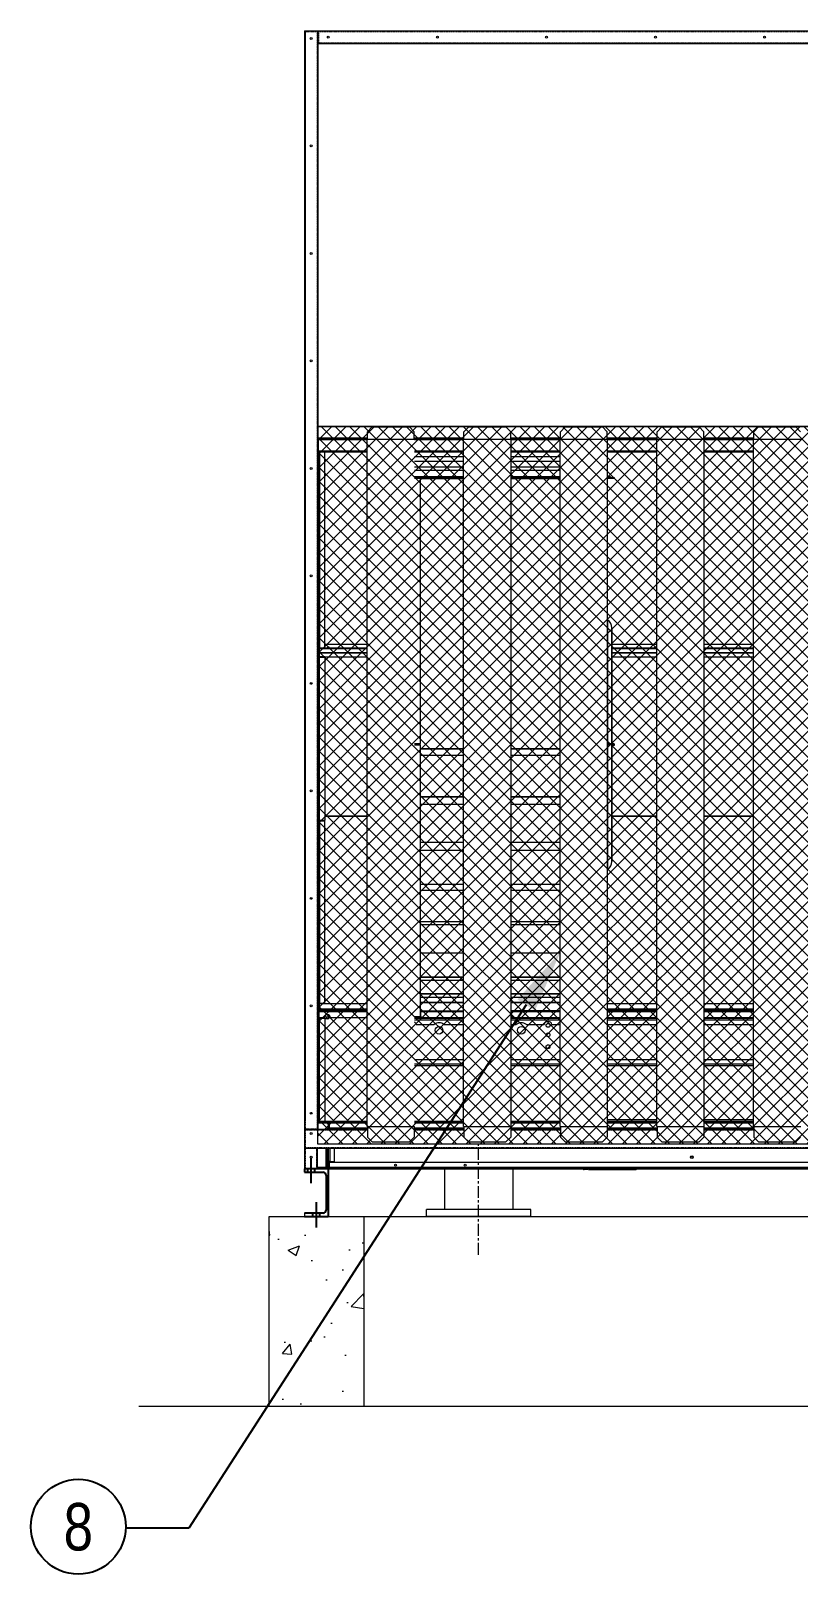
# Model space of a CAD drawing. Header units: millimetres. Extents: x -664082 to 30827, y -141530 to 21962.
# Drawn here: x 19688 to 22114, y 7468 to 12349 of the extents above; entities that cross this region are included whole.
import ezdxf
from ezdxf import colors
from ezdxf.entities.mleader import LeaderData, LeaderLine
from ezdxf.enums import TextEntityAlignment as Align
from ezdxf.math import Vec2, Vec3

# ---------------------------------------------------------------- set-up
doc = ezdxf.new("R2010")
doc.units = ezdxf.units.MM
for name, pattern in [('CENTER', [2, 1.25, -0.25, 0.25, -0.25]), ('CENTERX2', [4, 2.5, -0.5, 0.5, -0.5]), ('HIDDEN', [0.375, 0.25, -0.125]), ('HIDDENX2', [0.75, 0.5, -0.25])]:
    doc.linetypes.add(name, pattern=pattern)
for name, color, linetype in [('center', 1, 'CENTER'), ('HIDD', 2, 'HIDDENX2'), ('냉각탑_dim', 1, 'Continuous'), ('냉각탑_text', 3, 'Continuous'), ('냉각탑_기초', 23, 'Continuous')]:
    doc.layers.add(name, color=color, linetype=linetype)
doc.styles.get("Standard").update_dxf_attribs({"font": 'arial.ttf'})

# ---------------------------------------------------------------- blocks, each defined once
blk = doc.blocks.new('2')
at = {"lineweight": 5}
h = blk.add_hatch(dxfattribs=at)
h.set_pattern_fill('ANSI37', scale=10)
h.set_pattern_definition([(45, (-1561429.064, -479466.126), (-22.4506403, 22.4506403), []), (135, (-1561429.064, -479466.126), (-22.4506403, -22.4506403), [])])
h.paths.add_polyline_path([(24111.5, 8827.3), (24111.5, 11097.3), (20595.5, 11097.3), (20595.5, 8827.3)])
at = {"color": 7, "lineweight": 20}
for p, q in [((20555.5, 12347.6), (20555.5, 8903)), ((20751, 11055.9), (20597.2, 11055.9)), ((20752, 11061.3), (20597.5, 11061.3)), ((20752, 11059.3), (20598.9, 11059.3)), ((21057.5, 11061.3), (20900, 11061.3)), ((21057.5, 11059.3), (20900, 11059.3)), ((21056.5, 11055.9), (20901, 11055.9)), ((21363, 11061.3), (21205.5, 11061.3)), ((21363, 11059.3), (21205.5, 11059.3)), ((21362, 11055.9), (21206.5, 11055.9)), ((21668.5, 11061.3), (21511, 11061.3)), ((21667.5, 11055.9), (21512, 11055.9)), ((21974, 11061.3), (21816.5, 11061.3)), ((21973, 11055.9), (21817.5, 11055.9)), ((20597.2, 11020.7), (20751, 11020.7)), ((20597.5, 11017.3), (20751, 11017.3)), ((20597.5, 8904.7), (20597.5, 11017.3)), ((20901, 11020.7), (21056.5, 11020.7)), ((20901, 11017.3), (21056.5, 11017.3)), ((21206.5, 11020.7), (21362, 11020.7)), ((21206.5, 11017.3), (21362, 11017.3)), ((21512, 11020.7), (21667.5, 11020.7)), ((21512, 11017.3), (21667.5, 11017.3)), ((21817.5, 11020.7), (21973, 11020.7)), ((21817.5, 11017.3), (21973, 11017.3)), ((20553.5, 10599), (20553.5, 8903)), ((20901, 9225.9), (21056.5, 9225.9)), ((20901, 9220.7), (21056.5, 9220.7)), ((21206.5, 9225.9), (21362, 9225.9)), ((21206.5, 9220.7), (21362, 9220.7)), ((21335.7, 9205.9), (21362, 9205.9)), ((21512, 9225.9), (21667.5, 9225.9)), ((21512, 9220.7), (21667.5, 9220.7)), ((21512, 9205.9), (21667.5, 9205.9)), ((21817.5, 9225.9), (21973, 9225.9)), ((21817.5, 9220.7), (21973, 9220.7)), ((21817.5, 9205.9), (21973, 9205.9)), ((20901, 9095.9), (21056.5, 9095.9)), ((21056.5, 9081.1), (20901, 9081.1)), ((21206.5, 9095.9), (21362, 9095.9)), ((21362, 9081.1), (21206.5, 9081.1)), ((21512, 9095.9), (21667.5, 9095.9)), ((21667.5, 9081.1), (21512, 9081.1)), ((21817.5, 9095.9), (21973, 9095.9)), ((21973, 9081.1), (21817.5, 9081.1)), ((21056.5, 9075.9), (20901, 9075.9)), ((21362, 9075.9), (21206.5, 9075.9)), ((21667.5, 9075.9), (21512, 9075.9)), ((21973, 9075.9), (21817.5, 9075.9)), ((20600.5, 8900.9), (20751, 8900.9)), ((20621.3, 8899.3), (20751, 8899.3)), ((20751, 8894.1), (20631.1, 8894.1)), ((20901, 8900.9), (21056.5, 8900.9)), ((20901, 8899.3), (21056.5, 8899.3)), ((21056.5, 8899.3), (20901, 8899.3)), ((21056.5, 8894.1), (20901, 8894.1)), ((21206.5, 8900.9), (21362, 8900.9)), ((21206.5, 8899.3), (21362, 8899.3)), ((21362, 8899.3), (21206.5, 8899.3)), ((21362, 8894.1), (21206.5, 8894.1)), ((21512, 8900.9), (21667.5, 8900.9)), ((21512, 8899.3), (21667.5, 8899.3)), ((21667.5, 8899.3), (21512, 8899.3)), ((21667.5, 8894.1), (21512, 8894.1)), ((21817.5, 8900.9), (21973, 8900.9)), ((21817.5, 8899.3), (21973, 8899.3)), ((21973, 8899.3), (21817.5, 8899.3)), ((21973, 8894.1), (21817.5, 8894.1)), ((20631.1, 8879.3), (20752, 8879.3)), ((20900, 8879.3), (21057.5, 8879.3)), ((21205.5, 8879.3), (21363, 8879.3)), ((21511, 8879.3), (21668.5, 8879.3)), ((21816.5, 8879.3), (21974, 8879.3)), ((24075.9, 8769.3), (20631.1, 8769.3)), ((20631.1, 8754.5), (24075.9, 8754.5)), ((20631.1, 8749.3), (24075.9, 8749.3)), ((20995.9, 8749.3), (20995.9, 8621.3)), ((21212.2, 8749.3), (21212.2, 8621.3)), ((21269.1, 8621.3), (20939.1, 8621.3)), ((20939.1, 8599.3), (20939.1, 8621.3)), ((21269.1, 8599.3), (20939.1, 8599.3)), ((20965.9, 8599.3), (21182.2, 8599.3)), ((21269.1, 8599.3), (21269.1, 8621.3))]:
    blk.add_line(p, q, dxfattribs=at)
at = {"lineweight": 20}
for p, q in [((20595.5, 11097.3), (24111.5, 11097.3)), ((20595.5, 8827.3), (20595.5, 11097.3)), ((20752, 11081.3), (20767, 11096.3)), ((20767, 11096.3), (20885, 11096.3)), ((20900, 11081.3), (20885, 11096.3)), ((21057.5, 11081.3), (21072.5, 11096.3)), ((21072.5, 11096.3), (21190.5, 11096.3)), ((21205.5, 11081.3), (21190.5, 11096.3)), ((21363, 11081.3), (21378, 11096.3)), ((21378, 11096.3), (21496, 11096.3)), ((21511, 11081.3), (21496, 11096.3)), ((21668.5, 11081.3), (21683.5, 11096.3)), ((21683.5, 11096.3), (21801.5, 11096.3)), ((21816.5, 11081.3), (21801.5, 11096.3)), ((21974, 11081.3), (21989, 11096.3)), ((21989, 11096.3), (22107, 11096.3)), ((22122, 11081.3), (22107, 11096.3)), ((20751, 8883.3), (20751, 11056.3)), ((20901, 11056.3), (20751, 11056.3)), ((20752, 11056.3), (20752, 11081.3)), ((20900, 11056.3), (20900, 11081.3)), ((21056.5, 8883.3), (21056.5, 11056.3)), ((21206.5, 11056.3), (21056.5, 11056.3)), ((21057.5, 11056.3), (21057.5, 11081.3)), ((21205.5, 11056.3), (21205.5, 11081.3)), ((21206.5, 8883.3), (21206.5, 11056.3)), ((21362, 8883.3), (21362, 11056.3)), ((21512, 11056.3), (21362, 11056.3)), ((21363, 11056.3), (21363, 11081.3)), ((21511, 11056.3), (21511, 11081.3)), ((21512, 8883.3), (21512, 11056.3)), ((21667.5, 8883.3), (21667.5, 11056.3)), ((21817.5, 11056.3), (21667.5, 11056.3)), ((21668.5, 11056.3), (21668.5, 11081.3)), ((21816.5, 11056.3), (21816.5, 11081.3)), ((21817.5, 8883.3), (21817.5, 11056.3)), ((21973, 8883.3), (21973, 11056.3)), ((22123, 11056.3), (21973, 11056.3)), ((21974, 11056.3), (21974, 11081.3)), ((20553.5, 8898.2), (20553.5, 8749.3)), ((20751, 8883.3), (20901, 8883.3)), ((20752, 8883.3), (20752, 8850.3)), ((20752, 8850.3), (20767, 8835.3)), ((20900, 8850.3), (20885, 8835.3)), ((20900, 8883.3), (20900, 8850.3)), ((21056.5, 8883.3), (21206.5, 8883.3)), ((21057.5, 8883.3), (21057.5, 8850.3)), ((21057.5, 8850.3), (21072.5, 8835.3)), ((21205.5, 8850.3), (21190.5, 8835.3)), ((21205.5, 8883.3), (21205.5, 8850.3)), ((21362, 8883.3), (21512, 8883.3)), ((21363, 8883.3), (21363, 8850.3)), ((21363, 8850.3), (21378, 8835.3)), ((21511, 8850.3), (21496, 8835.3)), ((21511, 8883.3), (21511, 8850.3)), ((21667.5, 8883.3), (21817.5, 8883.3)), ((21668.5, 8883.3), (21668.5, 8850.3)), ((21668.5, 8850.3), (21683.5, 8835.3)), ((21816.5, 8850.3), (21801.5, 8835.3)), ((21816.5, 8883.3), (21816.5, 8850.3)), ((21973, 8883.3), (22123, 8883.3)), ((21974, 8883.3), (21974, 8850.3)), ((21974, 8850.3), (21989, 8835.3)), ((22122, 8850.3), (22107, 8835.3)), ((24111.5, 8827.3), (20595.5, 8827.3)), ((20767, 8835.3), (20885, 8835.3)), ((21072.5, 8835.3), (21190.5, 8835.3)), ((21378, 8835.3), (21496, 8835.3)), ((21683.5, 8835.3), (21801.5, 8835.3)), ((21989, 8835.3), (22107, 8835.3)), ((20626.5, 8749.3), (20553.5, 8749.3))]:
    blk.add_line(p, q, dxfattribs=at)
at = {"color": 7, "lineweight": 20, "ltscale": 0.001131}
for p, q in [((20597.2, 11058.6), (20597.2, 11055.9)), ((20596.8, 8903), (20595.5, 8903))]:
    blk.add_line(p, q, dxfattribs=at)
at = {"color": 7, "lineweight": 20, "ltscale": 0.014667}
blk.add_line((20597.2, 11020.7), (20597.2, 11055.9), dxfattribs=at)
at = {"color": 7, "lineweight": 20, "ltscale": 0.001417}
for p, q in [((20597.2, 11020.7), (20597.2, 11017.3)), ((20597.5, 9849.4), (20600.9, 9849.4)), ((20597.5, 9273.7), (20600.9, 9273.7)), ((20599.2, 9251.7), (20599.2, 9255.1)), ((20599.2, 9249.3), (20599.2, 9245.9)), ((20600.9, 9225.3), (20597.5, 9225.3))]:
    blk.add_line(p, q, dxfattribs=at)
at = {"color": 7, "lineweight": 20, "ltscale": 0.000133398}
blk.add_line((20600.9, 11016.9), (20600.9, 11017.3), dxfattribs=at)
at = {"color": 7, "lineweight": 20, "ltscale": 0.000208374}
blk.add_line((20600.9, 11016.4), (20600.9, 11016.9), dxfattribs=at)
at = {"color": 7, "lineweight": 20, "ltscale": 0.258309}
for p, q in [((20600.9, 11016.4), (20600.9, 10396.5)), ((20617.5, 10396.5), (20617.5, 11016.4))]:
    blk.add_line(p, q, dxfattribs=at)
at = {"color": 7, "lineweight": 20, "ltscale": 0.006917}
for p, q in [((20617.5, 11016.4), (20600.9, 11016.4)), ((20600.9, 10396.5), (20617.5, 10396.5)), ((20617.5, 10368.8), (20600.9, 10368.8)), ((20617.5, 10367.5), (20600.9, 10367.5)), ((20617.5, 9851.1), (20600.9, 9851.1)), ((20617.5, 9848.9), (20600.9, 9848.9)), ((20599.2, 9271.7), (20599.2, 9255.1)), ((20600.9, 9273.7), (20617.5, 9273.7)), ((20617.5, 9225.3), (20600.9, 9225.3))]:
    blk.add_line(p, q, dxfattribs=at)
at = {"color": 7, "lineweight": 20, "ltscale": 0.000341772}
blk.add_line((20617.5, 11016.4), (20617.5, 11017.3), dxfattribs=at)
at = {"color": 0, "lineweight": 20}
for p, q in [((21056.5, 11002.2), (20901, 11002.2)), ((20901, 10988.1), (21056.5, 10988.1)), ((21362, 11002.2), (21206.5, 11002.2)), ((21206.5, 10988.1), (21362, 10988.1)), ((21056.5, 10968.9), (20901, 10968.9)), ((20901, 10959.3), (21056.5, 10959.3)), ((21362, 10968.9), (21206.5, 10968.9)), ((21206.5, 10959.3), (21362, 10959.3))]:
    blk.add_line(p, q, dxfattribs=at)
at = {"color": 7, "lineweight": 20, "ltscale": 0.2695}
for p, q in [((21056.5, 10938.7), (20901, 10938.7)), ((21056.5, 10936.7), (20901, 10936.7)), ((21362, 10938.7), (21206.5, 10938.7)), ((21362, 10936.7), (21206.5, 10936.7)), ((21520.6, 10938.7), (21512, 10938.7)), ((21520.6, 10936.7), (21512, 10936.7))]:
    blk.add_line(p, q, dxfattribs=at)
at = {"color": 7, "lineweight": 20, "ltscale": 0.251167}
for p, q in [((20901, 10936.7), (21056.5, 10936.7)), ((21206.5, 10936.7), (21362, 10936.7)), ((20901, 10934.7), (21056.5, 10934.7)), ((21206.5, 10934.7), (21362, 10934.7))]:
    blk.add_line(p, q, dxfattribs=at)
at = {"color": 7, "lineweight": 20, "ltscale": 0.008333}
blk.add_line((21520.6, 10936.7), (21512, 10936.7), dxfattribs=at)
at = {"color": 7, "lineweight": 20, "ltscale": 0.0155}
for p, q in [((21512, 10936.3), (21532.6, 10936.3)), ((20920.2, 10934.7), (20901, 10934.7)), ((21512, 10934.7), (21532.6, 10934.7)), ((20901, 10095.1), (20920.2, 10095.1)), ((20901, 10090.9), (20920.2, 10090.9)), ((21512, 10095.1), (21532.6, 10095.1)), ((21512, 10093.5), (21532.6, 10093.5)), ((21532.6, 10092.9), (21512, 10092.9)), ((21532.6, 10091.3), (21512, 10091.3)), ((20901, 9230.3), (20920.2, 9230.3)), ((20920.2, 9230), (20901, 9230)), ((20901, 9229.5), (20920.2, 9229.5)), ((20901, 9227.9), (20920.2, 9227.9))]:
    blk.add_line(p, q, dxfattribs=at)
at = {"color": 7, "lineweight": 20, "ltscale": 0.000833333}
for p, q in [((21520.6, 10938.7), (21520.6, 10936.7)), ((20597.5, 10368.8), (20599.5, 10368.8)), ((20597.5, 9273.7), (20599.5, 9273.7)), ((20599.5, 9273.7), (20599.5, 9271.7)), ((20600.9, 9271.7), (20600.9, 9273.7)), ((20600.9, 9227.3), (20600.9, 9225.3)), ((21449, 8747.3), (21449, 8749.3)), ((21589, 8747.3), (21589, 8749.3))]:
    blk.add_line(p, q, dxfattribs=at)
at = {"color": 7, "lineweight": 20, "ltscale": 0.000666667}
for p, q in [((21532.6, 10936.3), (21532.6, 10934.7)), ((21532.6, 10093.5), (21532.6, 10095.1)), ((21532.6, 10092.9), (21532.6, 10091.3)), ((21532.6, 10089.9), (21532.6, 10088.3)), ((20920.2, 9229.5), (20920.2, 9227.9)), ((20600.5, 8899.3), (20600.5, 8900.9))]:
    blk.add_line(p, q, dxfattribs=at)
at = {"color": 7, "lineweight": 20, "ltscale": 0.349833}
blk.add_line((20920.2, 10095.1), (20920.2, 10934.7), dxfattribs=at)
at = {"color": 7, "lineweight": 20, "ltscale": 0.2225}
for p, q in [((20920.2, 10933.3), (21056.5, 10933.3)), ((21206.5, 10933.3), (21362, 10933.3)), ((20920.2, 10079), (21056.5, 10079)), ((20920.2, 10078.4), (21056.5, 10078.4)), ((20920.2, 10058.1), (21056.5, 10058.1)), ((20920.2, 10057.7), (21056.5, 10057.7)), ((21206.5, 10079), (21362, 10079)), ((21206.5, 10078.4), (21362, 10078.4)), ((21206.5, 10058.1), (21362, 10058.1)), ((21206.5, 10057.7), (21362, 10057.7)), ((20920.2, 9927.3), (21056.5, 9927.3)), ((20920.2, 9926.7), (21056.5, 9926.7)), ((21206.5, 9927.3), (21362, 9927.3)), ((21206.5, 9926.7), (21362, 9926.7)), ((20920.2, 9903.4), (21056.5, 9903.4)), ((20920.2, 9903.1), (21056.5, 9903.1)), ((21206.5, 9903.4), (21362, 9903.4)), ((21206.5, 9903.1), (21362, 9903.1)), ((20920.2, 9783.5), (21056.5, 9783.5)), ((20920.2, 9783), (21056.5, 9783)), ((21206.5, 9783.5), (21362, 9783.5)), ((21206.5, 9783), (21362, 9783)), ((20920.2, 9757.8), (21056.5, 9757.8)), ((20920.2, 9757.5), (21056.5, 9757.5)), ((21206.5, 9757.8), (21362, 9757.8)), ((21206.5, 9757.5), (21362, 9757.5)), ((20920.2, 9650.1), (21056.5, 9650.1)), ((20920.2, 9649.6), (21056.5, 9649.6)), ((20920.2, 9631.4), (21056.5, 9631.4)), ((20920.2, 9631.3), (21056.5, 9631.3)), ((21206.5, 9650.1), (21362, 9650.1)), ((21206.5, 9649.6), (21362, 9649.6)), ((21206.5, 9631.4), (21362, 9631.4)), ((21206.5, 9631.3), (21362, 9631.3)), ((20920.2, 9532.1), (21056.5, 9532.1)), ((20920.2, 9531.7), (21056.5, 9531.7)), ((20920.2, 9522.8), (21056.5, 9522.8)), ((20920.2, 9522.7), (21056.5, 9522.7)), ((21206.5, 9532.1), (21362, 9532.1)), ((21206.5, 9531.7), (21362, 9531.7)), ((21206.5, 9522.8), (21362, 9522.8)), ((21206.5, 9522.7), (21362, 9522.7)), ((20920.2, 9433.1), (21056.5, 9433.1)), ((20920.2, 9432.8), (21056.5, 9432.8)), ((21206.5, 9433.1), (21362, 9433.1)), ((21206.5, 9432.8), (21362, 9432.8)), ((20920.2, 9356.6), (21056.5, 9356.6)), ((20920.2, 9356.3), (21056.5, 9356.3)), ((20920.2, 9346.4), (21056.5, 9346.4)), ((20920.2, 9346.3), (21056.5, 9346.3)), ((21206.5, 9356.6), (21362, 9356.6)), ((21206.5, 9356.3), (21362, 9356.3)), ((21206.5, 9346.4), (21362, 9346.4)), ((21206.5, 9346.3), (21362, 9346.3)), ((20920.2, 9303.8), (21056.5, 9303.8)), ((20920.2, 9303.7), (21056.5, 9303.7)), ((20920.2, 9292.9), (21056.5, 9292.9)), ((20920.2, 9292.8), (21056.5, 9292.8)), ((20920.2, 9277.2), (21056.5, 9277.2)), ((20920.2, 9277.2), (21056.5, 9277.2)), ((20920.2, 9275.8), (21056.5, 9275.8)), ((21206.5, 9303.8), (21362, 9303.8)), ((21206.5, 9303.7), (21362, 9303.7)), ((21206.5, 9292.9), (21362, 9292.9)), ((21206.5, 9292.8), (21362, 9292.8)), ((21206.5, 9277.2), (21362, 9277.2)), ((21206.5, 9277.2), (21362, 9277.2)), ((21206.5, 9275.8), (21362, 9275.8)), ((20920.2, 9249.2), (21056.5, 9249.2)), ((21056.5, 9245.9), (20920.2, 9245.9)), ((21362, 9249.2), (21206.5, 9249.2)), ((21206.5, 9249.2), (21362, 9249.2)), ((21362, 9245.9), (21206.5, 9245.9))]:
    blk.add_line(p, q, dxfattribs=at)
at = {"color": 7, "lineweight": 20, "ltscale": 0.020113}
blk.add_line((21512.5, 10437.3), (21512.5, 10485.6), dxfattribs=at)
at = {"color": 7, "lineweight": 20, "ltscale": 0.018857}
for p, q in [((21525.4, 10461), (21525.4, 10415.7)), ((21525.4, 9721.6), (21525.4, 9766.8))]:
    blk.add_line(p, q, dxfattribs=at)
at = {"color": 7, "lineweight": 20, "ltscale": 0.152458}
blk.add_line((21525.4, 10095.1), (21525.4, 10461), dxfattribs=at)
at = {"color": 7, "lineweight": 20, "ltscale": 0.096462}
blk.add_line((20751, 10408), (20617.5, 10408), dxfattribs=at)
at = {"color": 7, "lineweight": 20, "ltscale": 0.142602}
blk.add_line((21512.5, 10095.1), (21512.5, 10437.3), dxfattribs=at)
at = {"color": 7, "lineweight": 20, "ltscale": 0.133601}
blk.add_line((21525.4, 10415.7), (21525.4, 10095.1), dxfattribs=at)
at = {"color": 7, "lineweight": 20, "ltscale": 0.205257}
for p, q in [((21667.5, 10408), (21525.4, 10408)), ((21973, 10408), (21817.5, 10408)), ((21667.5, 10396.3), (21525.4, 10396.3)), ((21667.5, 10395), (21525.4, 10395)), ((21667.5, 10382.3), (21525.4, 10382.3)), ((21667.5, 10381), (21525.4, 10381)), ((21525.4, 10369.1), (21667.5, 10369.1)), ((21973, 10396.3), (21817.5, 10396.3)), ((21973, 10395), (21817.5, 10395)), ((21973, 10382.3), (21817.5, 10382.3)), ((21973, 10381), (21817.5, 10381)), ((21817.5, 10369.1), (21973, 10369.1)), ((21667.5, 9865.1), (21525.4, 9865.1)), ((21667.5, 9864.2), (21525.4, 9864.2)), ((21973, 9865.1), (21817.5, 9865.1)), ((21973, 9864.2), (21817.5, 9864.2))]:
    blk.add_line(p, q, dxfattribs=at)
at = {"color": 7, "lineweight": 20, "ltscale": 0.000708333}
for p, q in [((20597.5, 10383.2), (20599.2, 10383.2)), ((20597.5, 9254.6), (20599.2, 9254.6)), ((20597.5, 9253.7), (20599.2, 9253.7)), ((20599.2, 9247.3), (20597.5, 9247.3)), ((20599.2, 9246.4), (20597.5, 9246.4))]:
    blk.add_line(p, q, dxfattribs=at)
at = {"color": 7, "lineweight": 20, "ltscale": 0.104087}
for p, q in [((20751, 10396.3), (20599.2, 10396.3)), ((20751, 10395), (20599.2, 10395)), ((20751, 10382.3), (20599.2, 10382.3)), ((20751, 10381), (20599.2, 10381)), ((20599.2, 10369.1), (20751, 10369.1))]:
    blk.add_line(p, q, dxfattribs=at)
at = {"color": 7, "lineweight": 20, "ltscale": 0.000535656}
for p, q in [((20599.2, 10395), (20599.2, 10396.3)), ((20617.5, 10367.5), (20617.5, 10368.8))]:
    blk.add_line(p, q, dxfattribs=at)
at = {"color": 7, "lineweight": 20, "ltscale": 0.005298}
blk.add_line((20599.2, 10395), (20599.2, 10382.3), dxfattribs=at)
at = {"color": 7, "lineweight": 20, "ltscale": 0.000506051}
blk.add_line((20599.2, 10381), (20599.2, 10382.3), dxfattribs=at)
at = {"color": 7, "lineweight": 20, "ltscale": 0.004993}
blk.add_line((20599.2, 10381), (20599.2, 10369.1), dxfattribs=at)
at = {"color": 7, "lineweight": 20, "ltscale": 0.000102715}
for p, q in [((20599.5, 10368.8), (20599.5, 10369.1)), ((20600.9, 10369.1), (20600.9, 10368.8))]:
    blk.add_line(p, q, dxfattribs=at)
at = {"color": 7, "lineweight": 20, "ltscale": 0.215196}
for p, q in [((20600.9, 9851.1), (20600.9, 10367.5)), ((20617.5, 10367.5), (20617.5, 9851.1))]:
    blk.add_line(p, q, dxfattribs=at)
at = {"color": 7, "lineweight": 20, "ltscale": 0.358583}
blk.add_line((20920.2, 9230.3), (20920.2, 10090.9), dxfattribs=at)
at = {"color": 7, "lineweight": 20, "ltscale": 0.000250003}
blk.add_line((21512.5, 10092.9), (21512.5, 10093.5), dxfattribs=at)
at = {"color": 7, "lineweight": 20, "ltscale": 0.164299}
blk.add_line((21512.5, 9697), (21512.5, 10091.3), dxfattribs=at)
at = {"color": 7, "lineweight": 20, "ltscale": 0.00025}
for p, q in [((21525.4, 10093.5), (21525.4, 10092.9)), ((21525.4, 10092.9), (21525.4, 10093.5))]:
    blk.add_line(p, q, dxfattribs=at)
at = {"color": 7, "lineweight": 20, "ltscale": 0.154042}
blk.add_line((21525.4, 10091.3), (21525.4, 9721.6), dxfattribs=at)
at = {"color": 7, "lineweight": 20, "ltscale": 0.135185}
blk.add_line((21525.4, 9766.8), (21525.4, 10091.3), dxfattribs=at)
at = {"color": 7, "lineweight": 20, "ltscale": 0.003004}
for p, q in [((21532.6, 10089.9), (21525.4, 10089.9)), ((21532.6, 10088.3), (21525.4, 10088.3))]:
    blk.add_line(p, q, dxfattribs=at)
at = {"color": 7, "lineweight": 20, "ltscale": 0.000249486}
blk.add_line((21532.6, 10092.9), (21532.6, 10093.5), dxfattribs=at)
at = {"color": 7, "lineweight": 20, "ltscale": 0.063875}
for p, q in [((20751, 9865.1), (20617.5, 9865.1)), ((20751, 9864.2), (20617.5, 9864.2))]:
    blk.add_line(p, q, dxfattribs=at)
at = {"color": 7, "lineweight": 20, "ltscale": 0.000615509}
blk.add_line((20599.5, 9849.4), (20599.5, 9850.9), dxfattribs=at)
at = {"color": 7, "lineweight": 20, "ltscale": 0.000909688}
blk.add_line((20600.9, 9848.9), (20600.9, 9851.1), dxfattribs=at)
at = {"color": 7, "lineweight": 20, "ltscale": 0.000162643}
blk.add_line((20600.9, 9851.1), (20600.9, 9850.7), dxfattribs=at)
at = {"color": 7, "lineweight": 20, "ltscale": 0.000212316}
blk.add_line((20600.9, 9848.9), (20600.9, 9849.4), dxfattribs=at)
at = {"color": 7, "lineweight": 20, "ltscale": 0.239669}
for p, q in [((20600.9, 9848.9), (20600.9, 9273.7)), ((20617.5, 9273.7), (20617.5, 9848.9))]:
    blk.add_line(p, q, dxfattribs=at)
at = {"color": 7, "lineweight": 20, "ltscale": 0.000375}
for p, q in [((20597.5, 9254.6), (20597.5, 9253.7)), ((20597.5, 9246.4), (20597.5, 9247.3))]:
    blk.add_line(p, q, dxfattribs=at)
at = {"color": 7, "lineweight": 20, "ltscale": 0.000414934}
blk.add_line((20598.5, 9248.3), (20599.2, 9247.6), dxfattribs=at)
at = {"color": 7, "lineweight": 20, "ltscale": 0.083938}
for p, q in [((20751, 9271.7), (20599.2, 9271.7)), ((20751, 9255.1), (20599.2, 9255.1)), ((20751, 9251.7), (20599.2, 9251.7))]:
    blk.add_line(p, q, dxfattribs=at)
at = {"color": 7, "lineweight": 20, "ltscale": 0.083939}
for p, q in [((20751, 9249.3), (20599.2, 9249.3)), ((20751, 9245.9), (20599.2, 9245.9))]:
    blk.add_line(p, q, dxfattribs=at)
at = {"color": 7, "lineweight": 20, "ltscale": 0.00775}
blk.add_line((20599.2, 9227.3), (20599.2, 9245.9), dxfattribs=at)
at = {"color": 7, "lineweight": 20, "ltscale": 0.006792}
blk.add_line((20615.5, 9227.3), (20599.2, 9227.3), dxfattribs=at)
at = {"color": 7, "lineweight": 20, "ltscale": 0.001}
for p, q in [((20599.5, 9249.3), (20599.5, 9251.7)), ((20600.9, 9251.7), (20600.9, 9249.3)), ((20627.5, 9249.3), (20627.5, 9251.7))]:
    blk.add_line(p, q, dxfattribs=at)
at = {"color": 7, "lineweight": 20, "ltscale": 0.000833334}
blk.add_line((20599.5, 9225.3), (20599.5, 9227.3), dxfattribs=at)
at = {"color": 7, "lineweight": 20, "ltscale": 0.072146}
blk.add_line((20751, 9251.3), (20627.5, 9251.3), dxfattribs=at)
at = {"color": 7, "lineweight": 20, "ltscale": 0.111667}
for p, q in [((20751, 9227.3), (20635.5, 9227.3)), ((20903.5, 9227.3), (20901, 9227.3)), ((21056.5, 9227.3), (20923.5, 9227.3)), ((21362, 9227.3), (21211.5, 9227.3)), ((21667.5, 9227.3), (21512, 9227.3)), ((21973, 9227.3), (21817.5, 9227.3))]:
    blk.add_line(p, q, dxfattribs=at)
at = {"color": 7, "lineweight": 20, "ltscale": 0.007669}
blk.add_line((20920.2, 9249.2), (20920.2, 9230.8), dxfattribs=at)
at = {"color": 7, "lineweight": 20, "ltscale": 0.00033324}
blk.add_line((20920.2, 9230.8), (20920.2, 9230), dxfattribs=at)
at = {"color": 7, "lineweight": 20, "ltscale": 0.23125}
for p, q in [((21667.5, 9271.7), (21512, 9271.7)), ((21667.5, 9255.1), (21512, 9255.1)), ((21667.5, 9251.7), (21512, 9251.7)), ((21667.5, 9249.3), (21512, 9249.3)), ((21667.5, 9245.9), (21512, 9245.9)), ((21973, 9271.7), (21817.5, 9271.7)), ((21973, 9255.1), (21817.5, 9255.1)), ((21973, 9251.7), (21817.5, 9251.7)), ((21973, 9249.3), (21817.5, 9249.3)), ((21973, 9245.9), (21817.5, 9245.9))]:
    blk.add_line(p, q, dxfattribs=at)
at = {"color": 7, "lineweight": 20, "ltscale": 0.109501}
blk.add_line((21667.5, 9251.3), (21512, 9251.3), dxfattribs=at)
at = {"color": 7, "lineweight": 20, "ltscale": 0.111332}
blk.add_line((21973, 9251.3), (21817.5, 9251.3), dxfattribs=at)
at = {"color": 7, "lineweight": 20, "ltscale": 0.000128159}
blk.add_line((20597.8, 9225.3), (20597.5, 9225.3), dxfattribs=at)
at = {"color": 7, "lineweight": 20, "ltscale": 0.135166}
blk.add_line((20600.9, 8900.9), (20600.9, 9225.3), dxfattribs=at)
at = {"color": 7, "lineweight": 20, "ltscale": 0.134725}
blk.add_line((20617.5, 9225.3), (20617.5, 8901.9), dxfattribs=at)
at = {"color": 7, "lineweight": 20, "ltscale": 0.023491}
for p, q in [((20906.7, 9205.9), (20963.1, 9205.9)), ((21254.9, 9205.9), (21311.3, 9205.9))]:
    blk.add_line(p, q, dxfattribs=at)
at = {"color": 7, "lineweight": 20, "ltscale": 0.040938}
for p, q in [((20994.9, 9205.9), (21056.5, 9205.9)), ((21206.5, 9205.9), (21223.1, 9205.9))]:
    blk.add_line(p, q, dxfattribs=at)
at = {"color": 7, "lineweight": 20, "ltscale": 1.02319e-05}
blk.add_line((21574.1, 9075.9), (21574.1, 9075.9), dxfattribs=at)
at = {"color": 7, "lineweight": 20, "ltscale": 1.03489e-05}
blk.add_line((21584.3, 9075.9), (21584.3, 9075.9), dxfattribs=at)
at = {"color": 7, "lineweight": 20, "ltscale": 0.000958273}
blk.add_line((20595.5, 8899.3), (20595.5, 8901.6), dxfattribs=at)
at = {"color": 7, "lineweight": 20, "ltscale": 0.026917}
for p, q in [((20595.5, 8899.3), (20621.3, 8899.3)), ((20621.3, 8896.1), (20595.5, 8896.1)), ((20556.7, 8749.3), (20621.3, 8749.3)), ((20621.3, 8752.5), (20593.5, 8752.5))]:
    blk.add_line(p, q, dxfattribs=at)
at = {"color": 7, "lineweight": 20, "ltscale": 0.000749999}
for p, q in [((20595.5, 8894.3), (20595.5, 8896.1)), ((20597.5, 8894.3), (20597.5, 8896.1)), ((20600.9, 8894.3), (20600.9, 8896.1))]:
    blk.add_line(p, q, dxfattribs=at)
at = {"color": 7, "lineweight": 20, "ltscale": 0.02775}
for p, q in [((20621.3, 8894.3), (20595.5, 8894.3)), ((20593.5, 8754.3), (20621.3, 8754.3))]:
    blk.add_line(p, q, dxfattribs=at)
at = {"color": 7, "lineweight": 20, "ltscale": 0.000414935}
blk.add_line((20596.5, 8902.3), (20595.8, 8903), dxfattribs=at)
at = {"color": 7, "lineweight": 20, "ltscale": 0.00225}
blk.add_line((20597.5, 8899.3), (20597.5, 8904.7), dxfattribs=at)
at = {"color": 7, "lineweight": 20, "ltscale": 9.12608e-06}
blk.add_line((20597.5, 8904.6), (20597.5, 8904.7), dxfattribs=at)
at = {"color": 7, "lineweight": 20, "ltscale": 0.001532}
for p, q in [((20625, 8896.1), (20621.3, 8896.1)), ((20625, 8752.5), (20621.3, 8752.5))]:
    blk.add_line(p, q, dxfattribs=at)
at = {"color": 7, "lineweight": 20, "ltscale": 0.00075}
for p, q in [((20621.3, 8894.3), (20621.3, 8896.1)), ((20628.5, 8894.3), (20628.5, 8896.1)), ((20621.3, 8754.3), (20621.3, 8752.5)), ((20628.5, 8754.3), (20628.5, 8752.5))]:
    blk.add_line(p, q, dxfattribs=at)
at = {"color": 7, "lineweight": 20, "ltscale": 0.000699693}
blk.add_line((20625.6, 8897), (20624.2, 8896.1), dxfattribs=at)
at = {"color": 7, "lineweight": 20, "ltscale": 1.30533e-05}
blk.add_line((20626.5, 8894.1), (20626.5, 8894.1), dxfattribs=at)
at = {"color": 7, "lineweight": 20, "ltscale": 0.058167}
for p, q in [((20626.5, 8891.2), (20626.5, 8894.1)), ((20626.5, 8754.5), (20626.5, 8814.3))]:
    blk.add_line(p, q, dxfattribs=at)
at = {"color": 7, "lineweight": 20, "ltscale": 0.001083}
for p, q in [((20628.5, 8896.1), (20631.1, 8896.1)), ((20628.5, 8894.3), (20631.1, 8894.3)), ((20628.5, 8754.3), (20631.1, 8754.3)), ((20628.5, 8752.5), (20631.1, 8752.5))]:
    blk.add_line(p, q, dxfattribs=at)
at = {"color": 7, "lineweight": 20, "ltscale": 0.007583}
for p, q in [((20628.5, 8894.3), (20628.5, 8876.1)), ((20628.5, 8772.5), (20628.5, 8754.3))]:
    blk.add_line(p, q, dxfattribs=at)
at = {"color": 7, "lineweight": 20, "ltscale": 0.002167}
for p, q in [((20631.1, 8899.3), (20631.1, 8894.1)), ((20633.7, 8876.1), (20628.5, 8876.1)), ((20633.7, 8772.5), (20628.5, 8772.5)), ((20631.1, 8749.3), (20631.1, 8754.5))]:
    blk.add_line(p, q, dxfattribs=at)
at = {"color": 7, "lineweight": 20, "ltscale": 0.006167}
for p, q in [((20631.1, 8894.1), (20631.1, 8879.3)), ((20648.5, 8876.1), (20633.7, 8876.1)), ((20631.1, 8769.3), (20631.1, 8754.5)), ((20633.7, 8772.5), (20648.5, 8772.5))]:
    blk.add_line(p, q, dxfattribs=at)
at = {"color": 7, "lineweight": 20, "ltscale": 0.000167165}
blk.add_line((20628.5, 8876.1), (20628.9, 8876.1), dxfattribs=at)
at = {"color": 7, "lineweight": 20, "ltscale": 0.001333}
for p, q in [((20631.7, 8876.1), (20631.7, 8879.3)), ((20633.7, 8879.3), (20633.7, 8876.1)), ((20628.5, 8772.5), (20631.7, 8772.5)), ((20631.7, 8769.3), (20631.7, 8772.5)), ((20633.7, 8772.5), (20633.7, 8769.3))]:
    blk.add_line(p, q, dxfattribs=at)
at = {"color": 7, "lineweight": 20, "ltscale": 0.058333}
blk.add_line((20621.3, 8754.3), (20621.3, 8814.3), dxfattribs=at)
at = {"color": 7, "lineweight": 20, "ltscale": 0.043167}
for p, q in [((20628.5, 8814.3), (20628.5, 8772.5)), ((20633.7, 8814.3), (20633.7, 8772.5)), ((20648.5, 8772.5), (20648.5, 8814.3))]:
    blk.add_line(p, q, dxfattribs=at)
at = {"color": 7, "lineweight": 25, "ltscale": 0.008333}
blk.add_line((20553.5, 8749.3), (20553.5, 8739.3), dxfattribs=at)
at = {"color": 7, "lineweight": 25, "ltscale": 0.125}
for p, q in [((20628.5, 8749.3), (20553.5, 8749.3)), ((20553.5, 8599.3), (20628.5, 8599.3))]:
    blk.add_line(p, q, dxfattribs=at)
at = {"color": 7, "lineweight": 25, "ltscale": 0.05125}
for p, q in [((20553.5, 8739.3), (20612, 8739.3)), ((20612, 8609.3), (20553.5, 8609.3))]:
    blk.add_line(p, q, dxfattribs=at)
at = {"color": 7, "lineweight": 20, "ltscale": 0.280701}
for p, q in [((20554.9, 8749.3), (20590.1, 8749.3)), ((20590.1, 8749.3), (20597.5, 8749.3)), ((20795.5, 8749.3), (20597.5, 8749.3)), ((20631.7, 8749.3), (23771.3, 8749.3)), ((23805.5, 8749.3), (20795.5, 8749.3))]:
    blk.add_line(p, q, dxfattribs=at)
at = {"color": 7, "lineweight": 20, "ltscale": 5.84498e-05}
blk.add_line((20555.5, 8749.4), (20555.5, 8749.3), dxfattribs=at)
at = {"color": 7, "lineweight": 20, "ltscale": 0.000499186}
blk.add_line((20556.7, 8749.3), (20555.5, 8749.3), dxfattribs=at)
for p, q in [((20563.5, 8739.3), (20563.5, 8749.3)), ((20585.5, 8739.3), (20585.5, 8749.3)), ((20580, 8599.3), (20580, 8609.3)), ((20602, 8599.3), (20602, 8609.3))]:
    blk.add_line(p, q)
at = {"color": 1, "linetype": 'CENTERX2', "ltscale": 50}
for p, q in [((20574.5, 8704.3), (20574.5, 8784.3)), ((20591, 8564.3), (20591, 8644.3))]:
    blk.add_line(p, q, dxfattribs=at)
at = {"color": 7, "lineweight": 20, "ltscale": 0.027746}
blk.add_line((20621.3, 8754.3), (20593.5, 8754.3), dxfattribs=at)
at = {"color": 7, "lineweight": 20, "ltscale": 0.0006674}
blk.add_line((20595.5, 8752.7), (20595.5, 8754.3), dxfattribs=at)
at = {"color": 7, "lineweight": 20, "ltscale": 2.54818e-05}
blk.add_line((20595.5, 8752.6), (20595.5, 8752.7), dxfattribs=at)
at = {"color": 7, "lineweight": 20, "ltscale": 0.00074927}
blk.add_line((20597.5, 8754.3), (20597.5, 8752.5), dxfattribs=at)
at = {"color": 7, "lineweight": 20, "ltscale": 0.000666668}
blk.add_line((20599.2, 8754.3), (20599.2, 8752.7), dxfattribs=at)
at = {"color": 7, "lineweight": 20, "ltscale": 8.33333e-05}
blk.add_line((20599.2, 8752.5), (20599.2, 8752.7), dxfattribs=at)
at = {"color": 7, "lineweight": 20, "ltscale": 0.009208}
blk.add_line((20599.2, 8752.7), (20621.3, 8752.7), dxfattribs=at)
at = {"color": 7, "lineweight": 20, "ltscale": 0.004083}
blk.add_line((20621.3, 8749.3), (20631.1, 8749.3), dxfattribs=at)
at = {"color": 7, "lineweight": 20, "ltscale": 0.000699695}
blk.add_line((20625.6, 8751.5), (20624.2, 8752.5), dxfattribs=at)
at = {"color": 7, "lineweight": 20, "ltscale": 0.000967382}
blk.add_line((20626.2, 8752.7), (20628.5, 8752.7), dxfattribs=at)
at = {"color": 7, "lineweight": 20, "ltscale": 0.000834114}
blk.add_line((20626.5, 8771.3), (20628.5, 8771.3), dxfattribs=at)
at = {"ltscale": 25}
blk.add_line((20628.5, 8749.3), (20628.5, 8599.3), dxfattribs=at)
at = {"color": 7, "lineweight": 20, "ltscale": 2.13171e-06}
blk.add_line((21432, 8749.3), (21432, 8749.3), dxfattribs=at)
at = {"color": 7, "lineweight": 20, "ltscale": 0.004833}
for p, q in [((21449, 8747.3), (21437.4, 8747.3)), ((21589, 8747.3), (21600.6, 8747.3))]:
    blk.add_line(p, q, dxfattribs=at)
at = {"color": 7, "lineweight": 20, "ltscale": 0.000834981}
for p, q in [((21451, 8747.3), (21451, 8749.3)), ((21587, 8747.3), (21587, 8749.3))]:
    blk.add_line(p, q, dxfattribs=at)
at = {"color": 7, "lineweight": 20, "ltscale": 0.056667}
blk.add_line((21451, 8747.3), (21587, 8747.3), dxfattribs=at)
at = {"color": 7, "lineweight": 20, "ltscale": 7.17165e-06}
blk.add_line((21487.8, 8749.3), (21487.8, 8749.3), dxfattribs=at)
at = {"color": 7, "lineweight": 20, "ltscale": 7.33296e-06}
blk.add_line((21498.6, 8749.3), (21498.6, 8749.3), dxfattribs=at)
at = {"color": 7, "lineweight": 20, "ltscale": 2.15275e-06}
blk.add_line((21606, 8749.3), (21606, 8749.3), dxfattribs=at)
at = {"color": 7, "lineweight": 25, "ltscale": 0.091667}
blk.add_line((20622, 8729.3), (20622, 8619.3), dxfattribs=at)
at = {"color": 7, "lineweight": 15, "ltscale": 0.0625}
blk.add_line((20553.5, 8609.3), (20553.5, 8599.3), dxfattribs=at)
at = {"lineweight": 5}
blk.add_line((20628.5, 8599.3), (24078.5, 8599.3), dxfattribs=at)
at = {"color": 0, "lineweight": 20}
for points in [[(21512, 11020.7), (21667.5, 11020.7)], [(21817.5, 11020.7), (21973, 11020.7)], [(21667.5, 8904.3), (21512, 8904.3)], [(21973, 8904.3), (21817.5, 8904.3)]]:
    blk.add_lwpolyline(points, dxfattribs=at)
at = {"color": 7, "lineweight": 20}
for centre, radius in [((20574.5, 12325.3), 3), ((20628.5, 12329.3), 3), ((20973.5, 12329.3), 3), ((21318.5, 12329.3), 3), ((21663.5, 12329.3), 3), ((22008.5, 12329.3), 3), ((20574.5, 11985.3), 3), ((20574.5, 11645.3), 3), ((20574.5, 11305.3), 3), ((20574.5, 10965.3), 3), ((20574.5, 10625.3), 3), ((20574.5, 10285.3), 3), ((20574.5, 9945.3), 3), ((20574.5, 9605.3), 3), ((20574.5, 9265.3), 3), ((20625.5, 9227.3), 4.5), ((20625.5, 9227.3), 3), ((20979, 9187.9), 12), ((21239, 9187.9), 12), ((21323.5, 9203.4), 6), ((21323.5, 9173.4), 6), ((21323.5, 9135.9), 6), ((20574.5, 8925.3), 3), ((20574.5, 8861.8), 3), ((20574.5, 8786.8), 3), ((21778.5, 8786.8), 4.5), ((21778.5, 8786.8), 3), ((20841.5, 8761.3), 3), ((21061.5, 8761.3), 3)]:
    blk.add_circle(centre, radius, dxfattribs=at)
for centre, radius, start, end in [((20598.9, 11055.9), 3.4, 90, 135.0002), ((21535.4, 10518.4), 40, 234.1971, 235.142), ((21495.4, 10461), 30, 0, 55.142), ((21495.4, 9721.6), 30, 304.858, 360), ((21535.4, 9664.1), 40, 124.858, 125.8029), ((20600.9, 9245.9), 3.4, 120.0073, 155.6842), ((20625.5, 9227.3), 10, 0, 180), ((20913.5, 9227.3), 10, 176.5502, 180), ((20913.5, 9227.3), 10, 164.372, 167.291), ((20913.5, 9227.3), 4.5, 172.3377, 198.1247), ((20913.5, 9227.3), 4.5, 143.2266, 150.7324), ((20913.5, 9227.3), 3, 168.463, 207.8181), ((20913.5, 9227.3), 3, 116.1063, 132.8335), ((20913.5, 9227.3), 3, 47.1666, 63.8937), ((20913.5, 9227.3), 3, 332.1843, 11.537), ((20913.5, 9227.3), 4.5, 29.2676, 36.7734), ((20913.5, 9227.3), 4.5, 341.8738, 7.6623), ((20913.5, 9227.3), 10, 0, 47.9348), ((21201.5, 9227.3), 10, 0, 59.9975), ((20894.5, 9203.4), 12.5, 11.537, 58.6676), ((20979, 9187.9), 24, 48.5904, 131.4096), ((21239, 9187.9), 24, 48.5904, 131.4096), ((21323.5, 9203.4), 12.5, 11.537, 168.463), ((20594.1, 8904.7), 3.4, 294.3157, 0), ((20622.5, 8893.3), 10, 163.7293, 174.2608), ((20622.5, 8893.3), 10, 120, 130.5358), ((20622.5, 8893.3), 4.5, 141.5215, 167.16), ((20621.3, 8894.1), 5.2, 0, 90), ((20622.5, 8893.3), 4.5, 332.7338, 35.0776), ((20592.1, 8752.7), 3.4, 270, 270.9278), ((20592.1, 8752.7), 3.4, 356.6277, 0), ((20593.5, 8752.7), 2.04, 354.372, 359.993), ((20621.3, 8754.5), 5.2, 270, 0), ((21437.4, 8750.7), 3.4, 204.2426, 270), ((21437.4, 8750.7), 1.4, 267.8184, 270), ((21600.6, 8750.7), 3.4, 270, 335.7574), ((21600.6, 8750.7), 1.4, 270, 272.1991), ((21746.2, 8754.5), 5.2, 269.7408, 270), ((21810.8, 8754.5), 5.2, 270, 270.2592)]:
    blk.add_arc(centre, radius, start, end, dxfattribs=at)
at = {"color": 7, "lineweight": 25}
for centre, start, end in [((20612, 8729.3), 0, 90), ((20612, 8619.3), 270, 0)]:
    blk.add_arc(centre, 10, start, end, dxfattribs=at)
at = {"color": 7, "lineweight": 20}
for centre, major_axis, start_param, end_param in [((20600.9, 11019.1), (-3.4, 0), 1.021137, 1.570796), ((20600.9, 10398.7), (-3.4, 0), 0, 1.570796), ((20628.5, 10398.5), (3, 0), 6.283156, 9.424749), ((20628.5, 10398.5), (3, 0), 3.141564, 4.212389), ((20628.5, 10398.5), (3, 0), 4.212389, 6.283156), ((21663.5, 10398.5), (3, 0), 1.070796, 3.141564), ((21663.5, 10398.5), (3, 0), 3.141564, 6.283156), ((21663.5, 10398.5), (3, 0), 6.283156, 7.353982), ((20600.9, 10369.7), (-3.4, 0), 0.42439, 1.570796), ((20600.9, 10369.7), (-1.4, 0), 0.812584, 1.570796), ((20628.5, 10394.7), (4.5, 0), 1.06086, 2.070796), ((20628.5, 10394.7), (4.5, 0), 2.070796, 2.080733), ((21663.5, 10394.7), (-4.5, 0), 4.202452, 5.222326), ((20600.9, 9852.9), (-3.4, 0), 0, 1.570796)]:
    blk.add_ellipse(centre, major_axis=major_axis, ratio=0.642788, start_param=start_param, end_param=end_param, dxfattribs=at)
for points in [[(20597.2, 11058.6), (20597.5, 11058.8), (20597.9, 11059.1), (20598.2, 11059.2), (20598.6, 11059.3), (20598.9, 11059.3)], [(20596.8, 8903), (20597.1, 8903.3), (20597.3, 8903.6), (20597.4, 8904), (20597.5, 8904.3), (20597.5, 8904.7)]]:
    blk.add_open_spline(points, degree=5, dxfattribs=at)
for points in [[(20625, 8896.1), (20625.5, 8895.7), (20625.9, 8895.4), (20626.2, 8895), (20626.4, 8894.6), (20626.5, 8894.2), (20626.5, 8894.1), (20626.5, 8894.1), (20626.5, 8894.1)], [(20625, 8752.5), (20625.5, 8752.8), (20625.9, 8753.2), (20626.2, 8753.5), (20626.4, 8753.9), (20626.5, 8754.4), (20626.5, 8754.4), (20626.5, 8754.4), (20626.5, 8754.5)]]:
    blk.add_open_spline(points, degree=5, knots=[0, 0, 0, 0, 0, 0, 6.96855, 6.96855, 6.96855, 7.688136, 7.688136, 7.688136, 7.688136, 7.688136, 7.688136], dxfattribs=at)
at = {"layer": 'center', "lineweight": 20}
for p, q in [((20553.5, 12349.3), (24153.5, 12349.3)), ((20553.5, 12349.3), (20553.5, 8749.3)), ((20595.5, 12349.3), (20595.5, 8874.3)), ((20595.5, 12309.3), (24111.5, 12309.3)), ((20595.5, 11099.3), (24111.5, 11099.3)), ((20595.5, 11059.3), (20752, 11059.3)), ((20900, 11059.3), (21057.5, 11059.3)), ((21205.5, 11059.3), (21363, 11059.3)), ((20752, 8874.3), (20553.5, 8874.3)), ((21057.5, 8874.3), (20900, 8874.3)), ((21363, 8874.3), (21205.5, 8874.3)), ((21668.5, 8874.3), (21511, 8874.3)), ((21974, 8874.3), (21816.5, 8874.3)), ((24153.5, 8814.3), (20553.5, 8814.3)), ((20593.5, 8814.3), (20593.5, 8749.3)), ((20553.5, 8749.3), (20593.5, 8749.3))]:
    blk.add_line(p, q, dxfattribs=at)
at = {"layer": 'center', "color": 2, "lineweight": 20}
for p, q in [((20595.5, 11097.3), (24111.5, 11097.3)), ((20595.5, 11061.3), (20752, 11061.3)), ((20900, 11061.3), (21057.5, 11061.3)), ((21205.5, 11061.3), (21363, 11061.3)), ((21511, 11061.3), (21668.5, 11061.3)), ((21816.5, 11061.3), (21974, 11061.3))]:
    blk.add_line(p, q, dxfattribs=at)
at = {"layer": 'center', "lineweight": 20, "ltscale": 30}
blk.add_line((21103.9, 8477.8), (21103.9, 8827.9), dxfattribs=at)
at = {"layer": 'HIDD', "linetype": 'HIDDEN', "lineweight": 20}
for p, q in [((20555.5, 12347.3), (24151.5, 12347.3)), ((20555.5, 12347.3), (20555.5, 8876.3)), ((20593.5, 12347.3), (20593.5, 8876.3)), ((20595.5, 12311.3), (24111.5, 12311.3)), ((20597.5, 12347.3), (20597.5, 12311.3)), ((20555.5, 8876.3), (20593.5, 8876.3)), ((20752, 8872.3), (20555.5, 8872.3)), ((20555.5, 8872.3), (20555.5, 8749.3)), ((21057.5, 8872.3), (20900, 8872.3)), ((21363, 8872.3), (21205.5, 8872.3)), ((21668.5, 8872.3), (21511, 8872.3)), ((21974, 8872.3), (21816.5, 8872.3)), ((24151.5, 8816.3), (20553.5, 8816.3)), ((20591.5, 8814.3), (20591.5, 8751.3)), ((20553.5, 8751.3), (20591.5, 8751.3))]:
    blk.add_line(p, q, dxfattribs=at)

msp = doc.modelspace()

# ---------------------------------------------------------------- hatches: boundary and pattern name
at = {"layer": '냉각탑_기초', "lineweight": 20, "ltscale": 30}
h = msp.add_hatch(dxfattribs=at)
h.set_pattern_fill('AR-CONC', color=256, scale=50, style=0)
h.set_pattern_definition([(50, (5812.48, -7942.05), (358.63, -31.376), [37.5, -412.5]), (355, (5812.48, -7942.05), (-69.3757, 376.096), [30, -330]), (100.4514, (5842.36, -7944.67), (289.2547, 344.72), [31.87, -350.571]), (46.1842, (5812.48, -7842.05), (533.6205, -82.7595), [56.25, -618.75]), (96.6356, (5856.94, -7848.95), (467.331, 487.059), [47.805, -525.856]), (351.1842, (5812.5, -7842.05), (467.331, 487.059), [45, -495]), (21, (5862.48, -7867.05), (298.4535, -201.3094), [37.5, -412.5]), (326, (5862.48, -7867.05), (121.6577, 362.575), [30, -330]), (71.4514, (5887.35, -7883.83), (420.1113, 161.265), [31.87, -350.571]), (37.5, (5812.48, -7942.05), (6.0799, 166.4469), [0, -326, 0, -335, 0, -331.25]), (7.5, (5812.48, -7942.05), (131.5348, 197.2059), [0, -191, 0, -318.5, 0, -126.25]), (327.5, (5700.98, -7942.05), (266.9112, -11.2774), [0, -125, 0, -390, 0, -517.5]), (317.5, (5650.98, -7942.05), (291.593, 50.0525), [0, -162.5, 0, -259, 0, -367.5])])
h.paths.add_polyline_path([(20741, 8599.3), (20441, 8599.3), (20441, 7999.3), (20741, 7999.3)])

# ---------------------------------------------------------------- linework, layer by layer
at = {"layer": '냉각탑_dim', "linetype": 'ByBlock', "lineweight": -3}
msp.add_circle((19837.8, 7617.6), 150, dxfattribs=at)
at = {"layer": '냉각탑_기초', "lineweight": 20, "ltscale": 30}
msp.add_line((20028.9, 7999.3), (24786.9, 7999.3), dxfattribs=at)
msp.add_lwpolyline([(20441, 7999.3), (20441, 8599.3), (20741, 8599.3), (20741, 7999.3)], dxfattribs=at)

# ---------------------------------------------------------------- block references
msp.add_blockref('2', (0, 0))

# ---------------------------------------------------------------- texts
at = {"layer": '냉각탑_text', "width": 0.8}
msp.add_text('8', height=150, dxfattribs=at).set_placement((19837.8, 7617.6), align=Align.MIDDLE_CENTER)

# ---------------------------------------------------------------- leaders
at = {"layer": '냉각탑_dim', "lineweight": -3}
ml = msp.add_multileader_mtext('Standard', dxfattribs=at)
ml.set_content('')
ml.set_leader_properties(color=256)
ml.build(insert=Vec2(0, 0))
ml.multileader.update_dxf_attribs({"text_right_attachment_type": 6, "dogleg_length": 5, "arrow_head_size": 199.5, "scale": 30})
ctx = ml.context
ctx.base_point, ctx.scale, ctx.char_height, ctx.arrow_head_size, ctx.landing_gap_size, ctx.plane_origin = Vec3(19987.7, 7612.9), 30, 7.18, 199.5, 3.59, Vec3(21492.6, 7938.7)
ctx.right_attachment, ctx.text_align_type = 6, 2
notes = []
notes.append((ctx, [(0, (1, 1, 0), (20187.2, 7612.9), (-1, 0), 199.5, [(0, [(21362.6, 9435.6)], 0, [])])]))
ctx.mtext, ml.multileader.dxf.content_type = None, 0
for ctx, leaders in notes:
    for number, flags, end, landing, length, lines in leaders:
        leader = LeaderData()
        leader.index, (leader.has_last_leader_line, leader.has_dogleg_vector, leader.attachment_direction) = number, flags
        leader.last_leader_point, leader.dogleg_vector, leader.dogleg_length = Vec3(end), Vec3(landing), length
        for number, points, colour, breaks in lines:
            line = LeaderLine()
            line.index, line.vertices, line.color, line.breaks = number, Vec3.list(points), colors.encode_raw_color(colour), breaks
            leader.lines.append(line)
        ctx.leaders.append(leader)

doc.saveas('drawing.dxf')
